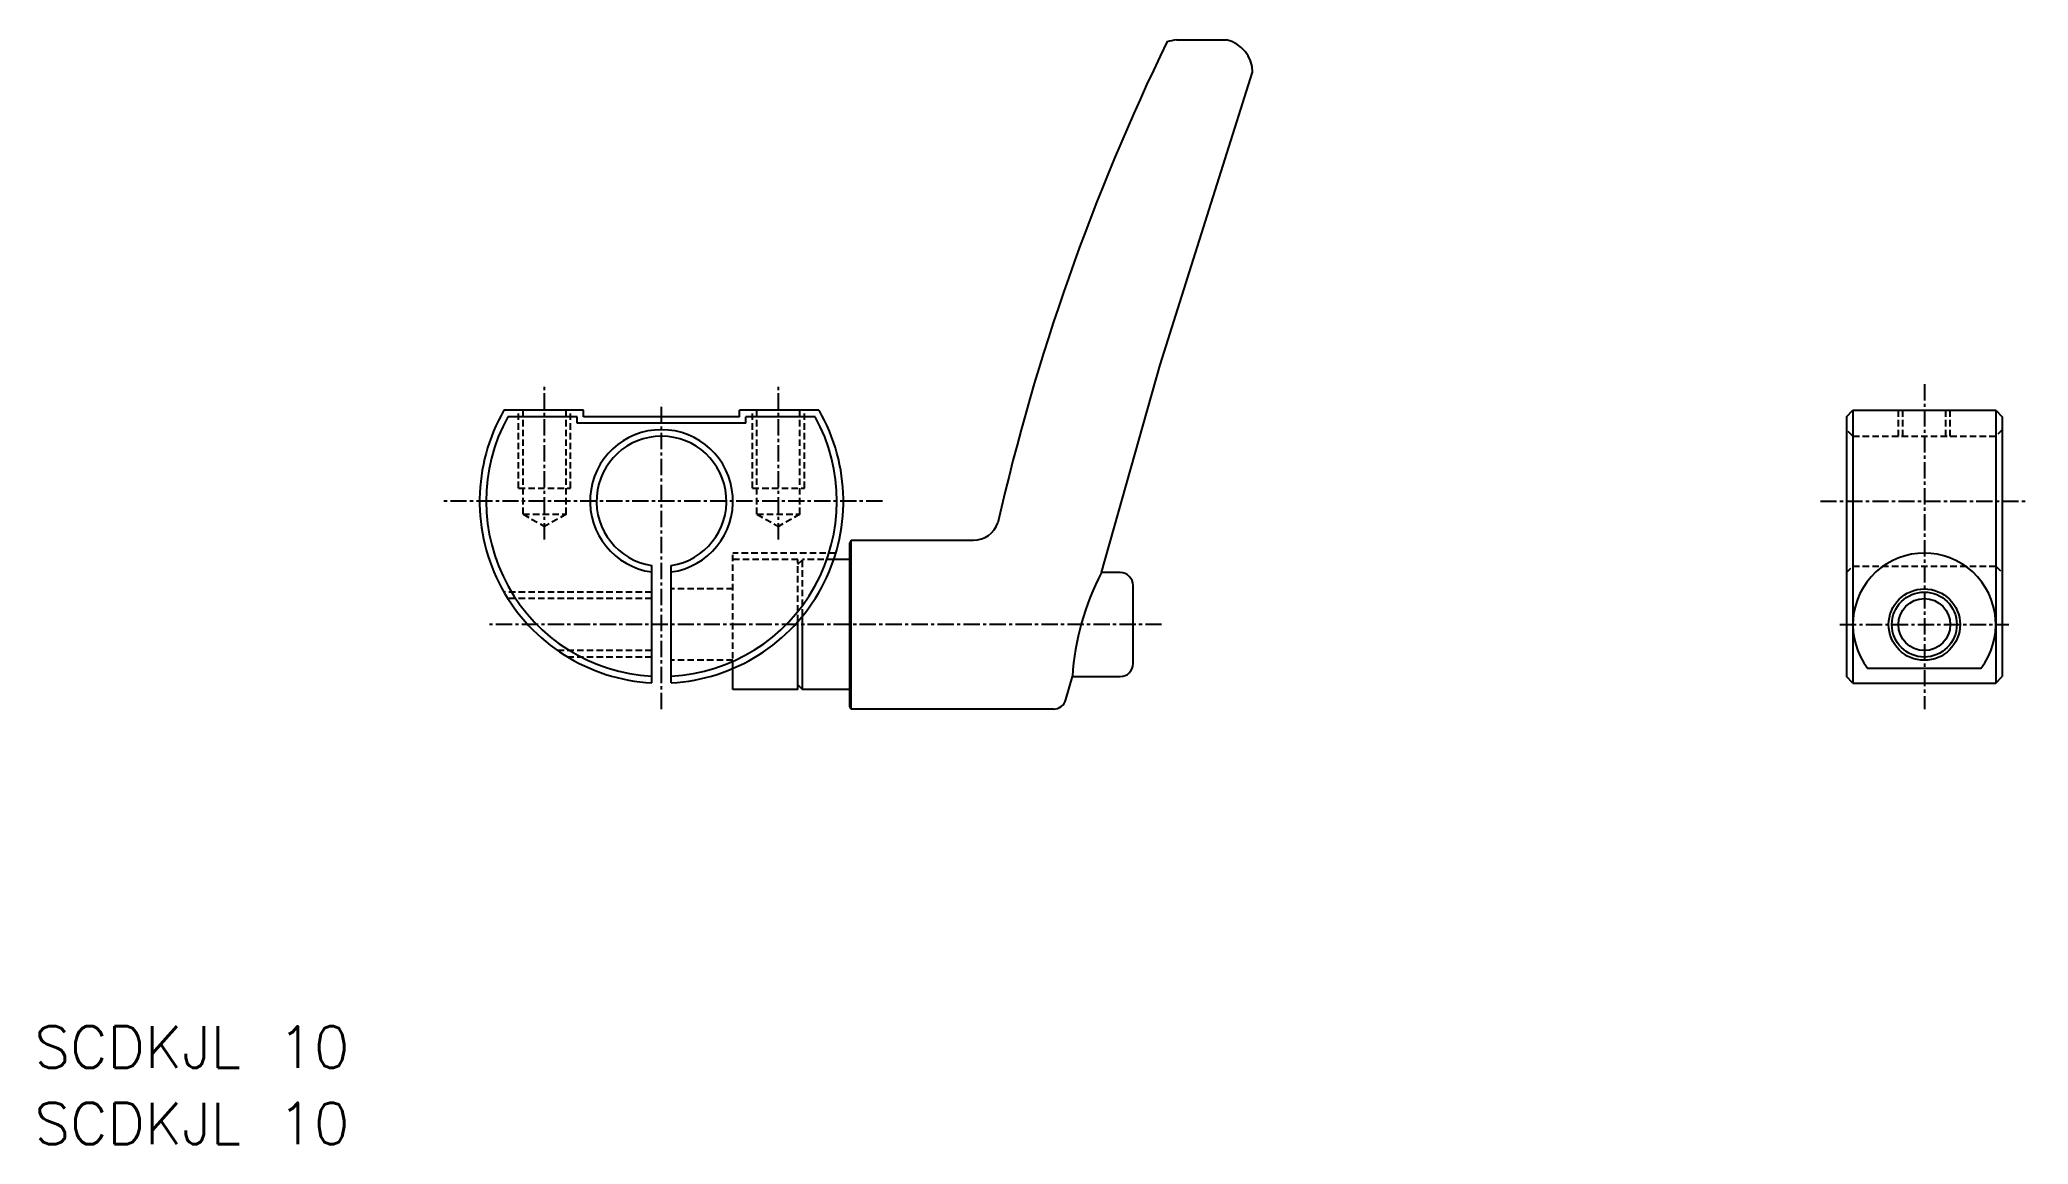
# Model space of a CAD drawing. Extents: x 10 to 163, y -98 to -13.
import ezdxf

# ---------------------------------------------------------------- set-up
doc = ezdxf.new("R2010")
doc.units = 0
doc.linetypes.add('CENTER', pattern=[2, 1.25, -0.25, 0.25, -0.25])
doc.linetypes.add('DASHED', pattern=[0.75, 0.5, -0.25])
doc.layers.get('0').update_dxf_attribs({"linetype": 'CONTINUOUS'})
doc.layers.add('CENTER', color=1, linetype='CENTER')
doc.styles.get("Standard").update_dxf_attribs({"font": 'txt.shx', "bigfont": 'bigfont.shx'})

# ---------------------------------------------------------------- blocks, each defined once
blk = doc.blocks.new('CLDF')
at = {"color": 7, "linetype": 'CONTINUOUS'}
for p, q in [((25.14, 45), (28.99, 45)), ((23.89, 20), (31, 42.52)), ((19.38, 4), (23.89, 20)), ((0.09, 6.5), (0, 6.3)), ((0, -6.3), (0, 6.3)), ((0.09, 6.5), (9.51, 6.5)), ((0.09, -6.5), (0.09, 6.5)), ((20.8, 4), (19.38, 4)), ((21.8, -3), (21.8, 3)), ((16.63, -5.77), (17.13, -4)), ((17.13, -4), (20.8, -4)), ((0.09, -6.5), (0, -6.3)), ((15.67, -6.5), (0.09, -6.5))]:
    blk.add_line(p, q, dxfattribs=at)
for centre, radius, start, end in [((178.43, -30.15), 171.3, 154.0311, 167.1877), ((25.95, 39.05), 6, 97.7241, 104.6825), ((28.43, 42.49), 2.57, 0.645, 77.5412), ((9.51, 8.5), 2, 270, 340.621), ((36.81, -5.22), 19.72, 152.1114, 176.4391), ((20.8, 3), 1, 0, 90), ((20.8, -3), 1, 270, 0), ((15.67, -5.5), 1, 270, 344.2753)]:
    blk.add_arc(centre, radius, start, end, dxfattribs=at)

msp = doc.modelspace()

# ---------------------------------------------------------------- linework, layer by layer
at = {"color": 7, "linetype": 'CONTINUOUS'}
for p, q in [((51.61, -41.54), (45.48, -41.54)), ((51.11, -42.04), (45.77, -42.04)), ((51.11, -42.54), (51.11, -42.04)), ((64.11, -42.54), (51.11, -42.54)), ((51.61, -42.04), (51.61, -41.54)), ((63.61, -42.04), (51.61, -42.04)), ((69.73, -41.54), (63.61, -41.54)), ((63.61, -42.04), (63.61, -41.54)), ((69.44, -42.04), (64.11, -42.04)), ((64.11, -42.54), (64.11, -42.04)), ((148.82, -42.04), (149.32, -41.54)), ((148.82, -42.04), (148.82, -62.04)), ((149.32, -41.54), (149.32, -62.54)), ((149.32, -41.54), (160.32, -41.54)), ((160.32, -41.54), (160.32, -62.54)), ((160.32, -41.54), (160.82, -42.04)), ((160.82, -42.04), (160.82, -62.04)), ((56.86, -62.52), (56.86, -53.48)), ((58.36, -62.52), (58.36, -53.48)), ((72.11, -53.04), (70.86, -53.04)), ((68.11, -63.04), (68.11, -57.8)), ((68.47, -63.04), (68.47, -57.36)), ((63.11, -63.04), (63.11, -61.41)), ((68.11, -62.67), (68.47, -63.04)), ((149.32, -62.54), (148.82, -62.04)), ((149.32, -62.54), (160.32, -62.54)), ((159.16, -61.41), (150.47, -61.41)), ((160.32, -62.54), (160.82, -62.04)), ((68.11, -63.04), (63.11, -63.04)), ((72.11, -63.04), (68.47, -63.04))]:
    msp.add_line(p, q, dxfattribs=at)
at = {"color": 3, "linetype": 'DASHED'}
for p, q in [((46.61, -47.54), (46.61, -41.54)), ((46.96, -49.54), (46.96, -41.54)), ((50.26, -49.54), (50.26, -41.54)), ((50.61, -47.54), (50.61, -41.54)), ((64.61, -47.54), (64.61, -41.54)), ((64.96, -49.54), (64.96, -41.54)), ((68.26, -49.54), (68.26, -41.54)), ((68.61, -47.54), (68.61, -41.54)), ((152.82, -43.54), (152.82, -41.54)), ((153.17, -43.54), (153.17, -41.54)), ((156.47, -43.54), (156.47, -41.54)), ((156.82, -43.54), (156.82, -41.54)), ((149.32, -43.54), (148.82, -43.04)), ((149.32, -43.54), (160.32, -43.54)), ((160.82, -43.04), (160.32, -43.54)), ((46.61, -47.54), (50.61, -47.54)), ((64.61, -47.54), (68.61, -47.54)), ((46.96, -49.54), (50.26, -49.54)), ((46.96, -49.54), (48.61, -50.49)), ((50.26, -49.54), (48.61, -50.49)), ((64.96, -49.54), (68.26, -49.54)), ((64.96, -49.54), (66.61, -50.49)), ((68.26, -49.54), (66.61, -50.49)), ((63.11, -61.41), (63.11, -52.54)), ((71.02, -52.54), (63.11, -52.54)), ((68.11, -53.04), (63.11, -53.04)), ((68.11, -57.8), (68.11, -53.04)), ((68.11, -53.4), (68.47, -53.04)), ((68.47, -57.36), (68.47, -53.04)), ((70.86, -53.04), (68.47, -53.04)), ((148.82, -54.04), (149.32, -53.54)), ((149.32, -53.54), (160.32, -53.54)), ((160.32, -53.54), (160.82, -54.04)), ((56.86, -55.54), (45.48, -55.54)), ((56.86, -56.04), (45.78, -56.04)), ((63.11, -55.29), (58.36, -55.29)), ((56.86, -60.04), (49.62, -60.04)), ((56.86, -60.54), (50.39, -60.54)), ((63.11, -60.79), (58.36, -60.79))]:
    msp.add_line(p, q, dxfattribs=at)
at = {"color": 7, "linetype": 'CONTINUOUS'}
for radius in [2.75, 2]:
    msp.add_circle((154.82, -58.04), radius, dxfattribs=at)
at = {"color": 3, "linetype": 'CONTINUOUS'}
msp.add_circle((154.82, -58.04), 2.5, dxfattribs=at)
at = {"color": 7, "linetype": 'CONTINUOUS'}
for centre, radius, start, end in [((57.61, -48.54), 14, 150, 266.9291), ((57.61, -48.54), 13.5, 151.2178, 266.8153), ((57.61, -48.54), 14, 273.0709, 30), ((57.61, -48.54), 13.5, 273.1847, 28.7822), ((57.61, -48.54), 5.5, 277.8375, 262.1625), ((57.61, -48.54), 5, 278.6269, 261.3731), ((154.82, -58.04), 5.5, 322.1551, 217.8449)]:
    msp.add_arc(centre, radius, start, end, dxfattribs=at)
at = {"layer": 'CENTER', "color": 1, "linetype": 'CENTER'}
for p, q in [((48.61, -51.49), (48.61, -39.54)), ((66.61, -51.49), (66.61, -39.54)), ((154.82, -39.54), (154.82, -64.54)), ((57.61, -64.54), (57.61, -41.04)), ((74.61, -48.54), (40.61, -48.54)), ((146.82, -48.54), (162.82, -48.54)), ((96.11, -58.04), (44.24, -58.04)), ((148.32, -58.04), (161.32, -58.04))]:
    msp.add_line(p, q, dxfattribs=at)

# ---------------------------------------------------------------- block references
at = {"color": 7, "linetype": 'CONTINUOUS'}
msp.add_blockref('CLDF', (72.11, -58.04), dxfattribs=at)

# ---------------------------------------------------------------- texts
for p in [(9.34, -92.15), (9.34, -98.03)]:
    msp.add_text('SCDKJL 10', height=3.2, dxfattribs=at).set_placement(p)

doc.saveas('drawing.dxf')
